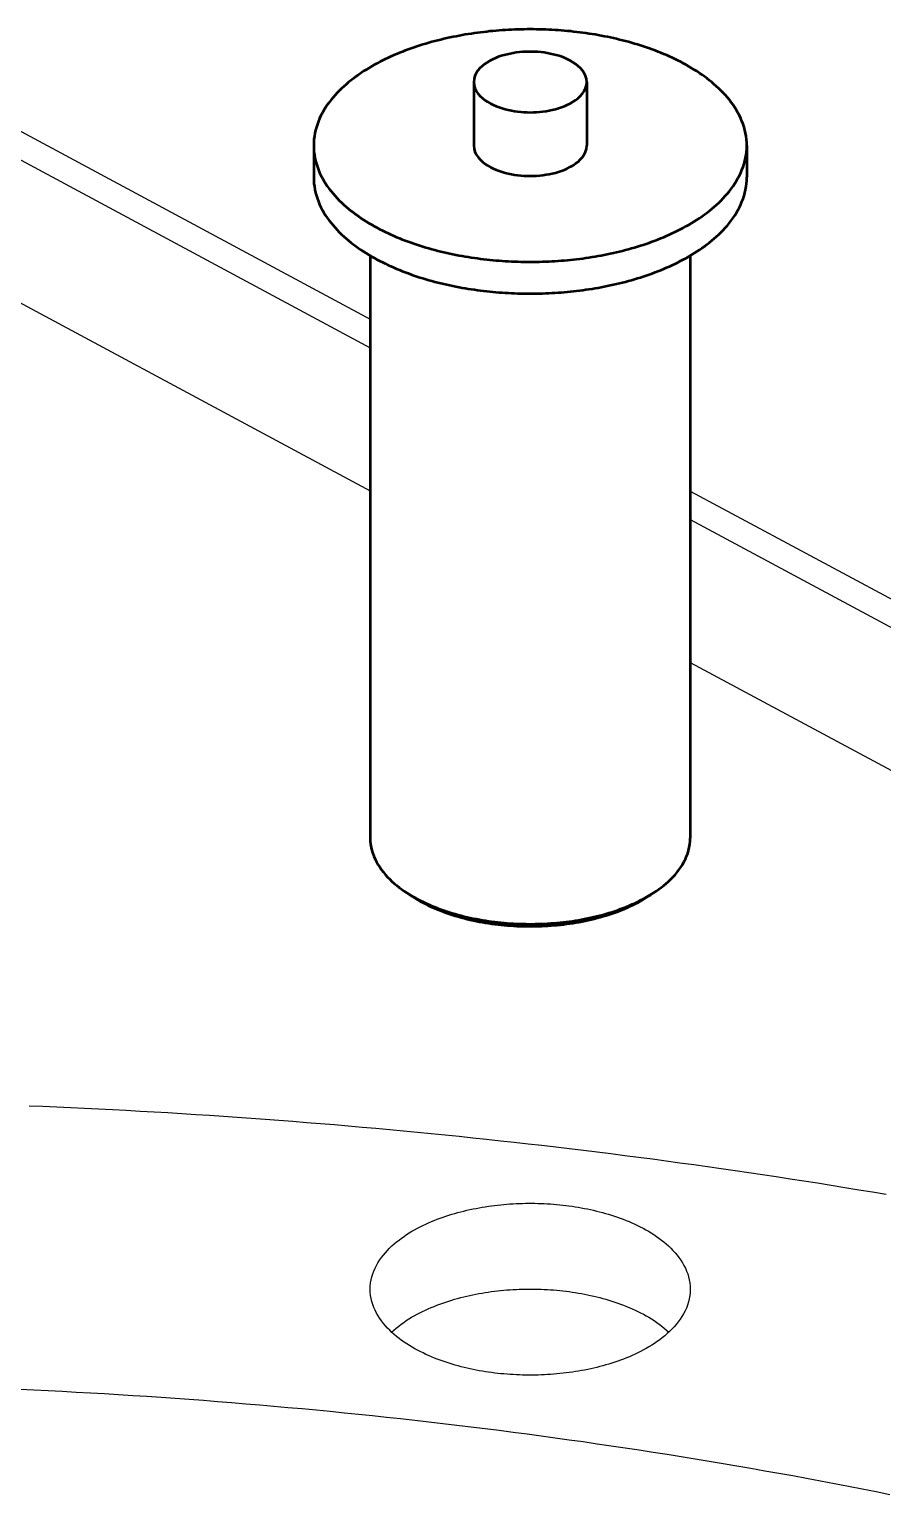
# Model space of a CAD drawing. Header units: millimetres. Extents: x 0 to 841, y 0 to 594.
# Drawn here: x 346.3 to 379.3, y 387.2 to 443.9 of the extents above; entities that cross this region are included whole.
import ezdxf

# ---------------------------------------------------------------- set-up
doc = ezdxf.new("R2010")
doc.units = ezdxf.units.MM
doc.layers.add('FINA', color=7, linetype='CONTINUOUS', lineweight=25)
doc.layers.add('VIS', color=7, linetype='CONTINUOUS', lineweight=50)

msp = doc.modelspace()

# ---------------------------------------------------------------- linework, layer by layer
at = {"layer": 'FINA'}
for points in [[(374.067, 439.407), (374.064, 439.527), (374.055, 439.647), (374.04, 439.767), (374.019, 439.886), (373.993, 440.003), (373.961, 440.119), (373.924, 440.234), (373.882, 440.346), (373.835, 440.457), (373.784, 440.566), (373.728, 440.673), (373.669, 440.778), (373.605, 440.88), (373.538, 440.98), (373.468, 441.078), (373.395, 441.173), (373.318, 441.266), (373.239, 441.357), (373.158, 441.446), (373.074, 441.532), (372.988, 441.616), (372.9, 441.698), (372.81, 441.778), (372.718, 441.856), (372.624, 441.932), (372.529, 442.005), (372.433, 442.077), (372.335, 442.147), (372.235, 442.215), (372.135, 442.282), (372.033, 442.346), (371.931, 442.409), (371.827, 442.47), (371.722, 442.53), (371.617, 442.587), (371.51, 442.644), (371.403, 442.698), (371.295, 442.752), (371.186, 442.803), (371.077, 442.854), (370.967, 442.902), (370.856, 442.95), (370.745, 442.996), (370.633, 443.041), (370.521, 443.084), (370.408, 443.126), (370.295, 443.167), (370.181, 443.206), (370.067, 443.245), (369.952, 443.282), (369.837, 443.317), (369.722, 443.352), (369.607, 443.386), (369.491, 443.418), (369.374, 443.449), (369.258, 443.479), (369.141, 443.508), (369.024, 443.536), (368.906, 443.563), (368.789, 443.589), (368.671, 443.614), (368.553, 443.637), (368.435, 443.66), (368.316, 443.681), (368.198, 443.702), (368.079, 443.721), (367.96, 443.74), (367.841, 443.758), (367.722, 443.774), (367.602, 443.79), (367.483, 443.804), (367.363, 443.818), (367.243, 443.831), (367.124, 443.842), (367.004, 443.853), (366.884, 443.863), (366.764, 443.872), (366.643, 443.88), (366.523, 443.887), (366.403, 443.893), (366.283, 443.898), (366.162, 443.902), (366.042, 443.905), (365.922, 443.908), (365.801, 443.909), (365.681, 443.909), (365.561, 443.909), (365.44, 443.908), (365.32, 443.905), (365.199, 443.902), (365.079, 443.898), (364.959, 443.893), (364.839, 443.887), (364.718, 443.88), (364.598, 443.872), (364.478, 443.863), (364.358, 443.853), (364.238, 443.842), (364.119, 443.831), (363.999, 443.818), (363.879, 443.804), (363.76, 443.79), (363.64, 443.774), (363.521, 443.758), (363.402, 443.74), (363.283, 443.721), (363.164, 443.702), (363.046, 443.681), (362.927, 443.66), (362.809, 443.637), (362.691, 443.614), (362.573, 443.589), (362.455, 443.563), (362.338, 443.536), (362.221, 443.508), (362.104, 443.479), (361.988, 443.449), (361.871, 443.418), (361.755, 443.386), (361.64, 443.352), (361.524, 443.317), (361.41, 443.282), (361.295, 443.245), (361.181, 443.206), (361.067, 443.167), (360.954, 443.126), (360.841, 443.084), (360.729, 443.041), (360.617, 442.996), (360.506, 442.95), (360.395, 442.902), (360.285, 442.854), (360.176, 442.803), (360.067, 442.752), (359.959, 442.698), (359.852, 442.644), (359.745, 442.587), (359.64, 442.53), (359.535, 442.47), (359.431, 442.409), (359.329, 442.346), (359.227, 442.282), (359.126, 442.215), (359.027, 442.147), (358.929, 442.077), (358.833, 442.005), (358.737, 441.932), (358.644, 441.856), (358.552, 441.778), (358.462, 441.698), (358.374, 441.616), (358.288, 441.532), (358.204, 441.446), (358.122, 441.357), (358.043, 441.266), (357.967, 441.173), (357.894, 441.078), (357.823, 440.98), (357.756, 440.88), (357.693, 440.778), (357.633, 440.673), (357.578, 440.566), (357.526, 440.457), (357.48, 440.346), (357.438, 440.234), (357.401, 440.119), (357.369, 440.003), (357.343, 439.886), (357.322, 439.767), (357.307, 439.647), (357.298, 439.527), (357.295, 439.407)], [(367.869, 441.868), (367.857, 441.987), (367.824, 442.103), (367.773, 442.211), (367.707, 442.311), (367.629, 442.402), (367.542, 442.485), (367.448, 442.56), (367.349, 442.628), (367.246, 442.689), (367.139, 442.743), (367.03, 442.793), (366.918, 442.837), (366.805, 442.876), (366.69, 442.91), (366.573, 442.94), (366.456, 442.966), (366.338, 442.988), (366.219, 443.006), (366.1, 443.021), (365.981, 443.031), (365.861, 443.038), (365.741, 443.042), (365.621, 443.042), (365.501, 443.038), (365.381, 443.031), (365.262, 443.021), (365.142, 443.006), (365.024, 442.988), (364.906, 442.966), (364.789, 442.94), (364.672, 442.91), (364.557, 442.876), (364.444, 442.837), (364.332, 442.793), (364.223, 442.743), (364.116, 442.689), (364.013, 442.628), (363.913, 442.56), (363.82, 442.485), (363.733, 442.402), (363.655, 442.311), (363.589, 442.211), (363.537, 442.103), (363.505, 441.987), (363.493, 441.868)], [(363.493, 441.868), (363.505, 441.746), (363.539, 441.628), (363.593, 441.517), (363.662, 441.416), (363.743, 441.323), (363.833, 441.24), (363.929, 441.164), (364.032, 441.096), (364.138, 441.035), (364.248, 440.98), (364.361, 440.931), (364.476, 440.888), (364.593, 440.849), (364.711, 440.815), (364.83, 440.786), (364.95, 440.761), (365.071, 440.74), (365.193, 440.723), (365.315, 440.71), (365.438, 440.701), (365.561, 440.695), (365.683, 440.693), (365.806, 440.695), (365.929, 440.701), (366.052, 440.71), (366.174, 440.724), (366.295, 440.741), (366.416, 440.762), (366.537, 440.787), (366.656, 440.816), (366.774, 440.85), (366.891, 440.889), (367.005, 440.933), (367.118, 440.982), (367.228, 441.037)], [(363.493, 441.868), (363.493, 439.407)], [(367.228, 441.037), (367.334, 441.098), (367.435, 441.166), (367.532, 441.242), (367.621, 441.325), (367.701, 441.418), (367.77, 441.519), (367.823, 441.629), (367.857, 441.746), (367.869, 441.868)], [(367.869, 441.868), (367.869, 439.407)], [(343.886, 441.056), (359.483, 432.682)], [(343.885, 439.949), (359.483, 431.574)], [(357.295, 439.407), (357.298, 439.287), (357.307, 439.167), (357.322, 439.047), (357.343, 438.929), (357.369, 438.811), (357.401, 438.695), (357.438, 438.581), (357.48, 438.468), (357.526, 438.357), (357.578, 438.248), (357.633, 438.142), (357.693, 438.037), (357.756, 437.935), (357.823, 437.835), (357.893, 437.737), (357.967, 437.642), (358.043, 437.549), (358.122, 437.458), (358.203, 437.369), (358.287, 437.283), (358.373, 437.199), (358.461, 437.117), (358.551, 437.037), (358.643, 436.959), (358.736, 436.883), (358.832, 436.81), (358.928, 436.738), (359.026, 436.668), (359.125, 436.6), (359.226, 436.533), (359.327, 436.469), (359.43, 436.406), (359.534, 436.345), (359.638, 436.285), (359.744, 436.228), (359.85, 436.171), (359.957, 436.117), (360.065, 436.063), (360.174, 436.012), (360.283, 435.961), (360.393, 435.913), (360.504, 435.865), (360.615, 435.819), (360.727, 435.775), (360.839, 435.731), (360.952, 435.689), (361.065, 435.648), (361.179, 435.609), (361.293, 435.57), (361.407, 435.533), (361.522, 435.498), (361.637, 435.463), (361.753, 435.429), (361.869, 435.397), (361.985, 435.366), (362.101, 435.336), (362.218, 435.307), (362.335, 435.279), (362.453, 435.252), (362.57, 435.226), (362.688, 435.201), (362.806, 435.178), (362.924, 435.155), (363.042, 435.133), (363.161, 435.113), (363.28, 435.093), (363.399, 435.075), (363.518, 435.057), (363.637, 435.041), (363.756, 435.025), (363.876, 435.01), (363.995, 434.997), (364.115, 434.984), (364.235, 434.972), (364.355, 434.961), (364.474, 434.952), (364.594, 434.943), (364.715, 434.935), (364.835, 434.928), (364.955, 434.922), (365.075, 434.917), (365.195, 434.912), (365.316, 434.909), (365.436, 434.907), (365.556, 434.905), (365.677, 434.905), (365.797, 434.905), (365.917, 434.907), (366.038, 434.909), (366.158, 434.912), (366.278, 434.916), (366.398, 434.921), (366.519, 434.927), (366.639, 434.934), (366.759, 434.942), (366.879, 434.951), (366.999, 434.961), (367.119, 434.971), (367.238, 434.983), (367.358, 434.996), (367.478, 435.009), (367.597, 435.024), (367.716, 435.039), (367.836, 435.056), (367.955, 435.073), (368.074, 435.092), (368.192, 435.111), (368.311, 435.132), (368.429, 435.153), (368.548, 435.176), (368.666, 435.2), (368.783, 435.224), (368.901, 435.25), (369.018, 435.277), (369.135, 435.305), (369.252, 435.333), (369.369, 435.363), (369.485, 435.395), (369.601, 435.427), (369.716, 435.46), (369.832, 435.495), (369.947, 435.531), (370.061, 435.568), (370.175, 435.606), (370.289, 435.645), (370.402, 435.686), (370.515, 435.728), (370.627, 435.771), (370.739, 435.816), (370.85, 435.862), (370.961, 435.909), (371.071, 435.958), (371.18, 436.008), (371.289, 436.06), (371.397, 436.113), (371.504, 436.167), (371.611, 436.223)], [(357.295, 439.407), (357.295, 438.177)], [(363.493, 439.407), (363.505, 439.285), (363.539, 439.167), (363.593, 439.057), (363.662, 438.955), (363.743, 438.863), (363.833, 438.779), (363.929, 438.703), (364.032, 438.635), (364.138, 438.574), (364.248, 438.519), (364.361, 438.47), (364.476, 438.427), (364.593, 438.388), (364.711, 438.354), (364.83, 438.325), (364.95, 438.3), (365.071, 438.279), (365.193, 438.262), (365.315, 438.249), (365.438, 438.24), (365.561, 438.234), (365.683, 438.233), (365.806, 438.235), (365.929, 438.24), (366.052, 438.25), (366.174, 438.263), (366.295, 438.28), (366.416, 438.301), (366.537, 438.326), (366.656, 438.356), (366.774, 438.39), (366.891, 438.428), (367.005, 438.472), (367.118, 438.522), (367.228, 438.577)], [(367.228, 438.577), (367.334, 438.638), (367.435, 438.706), (367.532, 438.781), (367.621, 438.865), (367.701, 438.957), (367.77, 439.058), (367.823, 439.168), (367.857, 439.286), (367.869, 439.407)], [(371.611, 436.223), (371.716, 436.281), (371.821, 436.341), (371.925, 436.402), (372.028, 436.465), (372.13, 436.529), (372.231, 436.596), (372.33, 436.664), (372.428, 436.734), (372.525, 436.806), (372.621, 436.879), (372.714, 436.955), (372.806, 437.033), (372.897, 437.113), (372.985, 437.195), (373.071, 437.279), (373.155, 437.366), (373.237, 437.455), (373.316, 437.545), (373.393, 437.639), (373.466, 437.734), (373.537, 437.832), (373.604, 437.932), (373.668, 438.035), (373.727, 438.139), (373.783, 438.246), (373.835, 438.355), (373.882, 438.466), (373.924, 438.579), (373.961, 438.694), (373.993, 438.81), (374.019, 438.928), (374.04, 439.047), (374.055, 439.166), (374.064, 439.287), (374.067, 439.407)], [(374.067, 439.407), (374.067, 438.177)], [(357.295, 438.177), (357.298, 438.056), (357.307, 437.936), (357.322, 437.817), (357.343, 437.698), (357.369, 437.581), (357.401, 437.465), (357.438, 437.35), (357.48, 437.238), (357.526, 437.127), (357.578, 437.018), (357.633, 436.911), (357.693, 436.807), (357.756, 436.704), (357.823, 436.604), (357.893, 436.507), (357.967, 436.411), (358.043, 436.318), (358.122, 436.227), (358.203, 436.139), (358.287, 436.053), (358.373, 435.968), (358.461, 435.886), (358.551, 435.807), (358.643, 435.729), (358.736, 435.653), (358.832, 435.579), (358.928, 435.507), (359.026, 435.437), (359.125, 435.369), (359.226, 435.303), (359.327, 435.238), (359.43, 435.176), (359.534, 435.114), (359.638, 435.055), (359.744, 434.997), (359.85, 434.941), (359.957, 434.886), (360.065, 434.833), (360.174, 434.781), (360.283, 434.731), (360.393, 434.682), (360.504, 434.635), (360.615, 434.589), (360.727, 434.544), (360.839, 434.501), (360.952, 434.459), (361.065, 434.418), (361.179, 434.378), (361.293, 434.34), (361.407, 434.303), (361.522, 434.267), (361.637, 434.232), (361.753, 434.199), (361.869, 434.167), (361.985, 434.135), (362.101, 434.105), (362.218, 434.076), (362.335, 434.048), (362.453, 434.021), (362.57, 433.996), (362.688, 433.971), (362.806, 433.947), (362.924, 433.925), (363.042, 433.903), (363.161, 433.882), (363.28, 433.863), (363.399, 433.844), (363.518, 433.827), (363.637, 433.81), (363.756, 433.795), (363.876, 433.78), (363.995, 433.766), (364.115, 433.754), (364.235, 433.742), (364.355, 433.731), (364.474, 433.721), (364.594, 433.712), (364.715, 433.704), (364.835, 433.697), (364.955, 433.691), (365.075, 433.686), (365.195, 433.682), (365.316, 433.679), (365.436, 433.676), (365.556, 433.675), (365.677, 433.674), (365.797, 433.675), (365.917, 433.676), (366.038, 433.678), (366.158, 433.682), (366.278, 433.686), (366.398, 433.691), (366.519, 433.697), (366.639, 433.704), (366.759, 433.712), (366.879, 433.721), (366.999, 433.73), (367.119, 433.741), (367.238, 433.753), (367.358, 433.765), (367.478, 433.779), (367.597, 433.794), (367.716, 433.809), (367.836, 433.826), (367.955, 433.843), (368.074, 433.862), (368.192, 433.881), (368.311, 433.902), (368.429, 433.923), (368.548, 433.946), (368.666, 433.969), (368.783, 433.994), (368.901, 434.02), (369.018, 434.046), (369.135, 434.074), (369.252, 434.103), (369.369, 434.133), (369.485, 434.164), (369.601, 434.197), (369.716, 434.23), (369.832, 434.265), (369.947, 434.3), (370.061, 434.337), (370.175, 434.376), (370.289, 434.415), (370.402, 434.456), (370.515, 434.498), (370.627, 434.541), (370.739, 434.586), (370.85, 434.632), (370.961, 434.679), (371.071, 434.728), (371.18, 434.778), (371.289, 434.829), (371.397, 434.882), (371.504, 434.937), (371.611, 434.993)], [(371.611, 434.993), (371.716, 435.051), (371.821, 435.11), (371.925, 435.172), (372.028, 435.234), (372.13, 435.299), (372.231, 435.365), (372.33, 435.433), (372.428, 435.503), (372.525, 435.575), (372.621, 435.649), (372.714, 435.725), (372.806, 435.803), (372.897, 435.883), (372.985, 435.965), (373.071, 436.049), (373.155, 436.135), (373.237, 436.224), (373.316, 436.315), (373.393, 436.408), (373.466, 436.504), (373.537, 436.602), (373.604, 436.702), (373.668, 436.804), (373.727, 436.909), (373.783, 437.016), (373.835, 437.125), (373.882, 437.236), (373.924, 437.349), (373.961, 437.464), (373.993, 437.58), (374.019, 437.698), (374.04, 437.816), (374.055, 437.936), (374.064, 438.056), (374.067, 438.177)], [(341.698, 435.586), (359.483, 426.038)], [(359.483, 435.144), (359.483, 412.585)], [(371.879, 435.144), (371.879, 412.585)], [(371.879, 426.026), (388.15, 417.29)], [(371.879, 424.919), (388.15, 416.183)], [(371.879, 419.382), (383.398, 413.198)], [(359.483, 412.585), (359.487, 412.464), (359.499, 412.344), (359.519, 412.225), (359.547, 412.107), (359.582, 411.992), (359.624, 411.879), (359.672, 411.768), (359.727, 411.66), (359.787, 411.555), (359.852, 411.454), (359.921, 411.355), (359.995, 411.26), (360.073, 411.167), (360.154, 411.078), (360.239, 410.992), (360.326, 410.908), (360.417, 410.828), (360.509, 410.751), (360.604, 410.676), (360.701, 410.604), (360.799, 410.534), (360.9, 410.467)], [(370.462, 410.467), (370.562, 410.534), (370.661, 410.604), (370.758, 410.676), (370.853, 410.751), (370.945, 410.828), (371.035, 410.908), (371.123, 410.992), (371.207, 411.078), (371.289, 411.167), (371.367, 411.26), (371.44, 411.355), (371.51, 411.454), (371.575, 411.555), (371.635, 411.66), (371.69, 411.768), (371.738, 411.879), (371.78, 411.992), (371.815, 412.107), (371.843, 412.225), (371.863, 412.344), (371.875, 412.464), (371.879, 412.585)], [(360.9, 410.467), (361.002, 410.402), (361.105, 410.34), (361.21, 410.28), (361.316, 410.222), (361.423, 410.167), (361.531, 410.113), (361.64, 410.062), (361.75, 410.012), (361.86, 409.964), (361.972, 409.918), (362.084, 409.874), (362.197, 409.832), (362.311, 409.792), (362.425, 409.753), (362.54, 409.716), (362.655, 409.68), (362.771, 409.646), (362.887, 409.614), (363.004, 409.583), (363.121, 409.554), (363.238, 409.526), (363.356, 409.5), (363.474, 409.475), (363.592, 409.452), (363.711, 409.43), (363.83, 409.409), (363.949, 409.39), (364.068, 409.372), (364.187, 409.355), (364.307, 409.34), (364.427, 409.326), (364.547, 409.313), (364.667, 409.302), (364.787, 409.292), (364.907, 409.283), (365.028, 409.275), (365.148, 409.269), (365.269, 409.264), (365.389, 409.261), (365.51, 409.258), (365.631, 409.257), (365.751, 409.257), (365.872, 409.259), (365.992, 409.261), (366.113, 409.265), (366.233, 409.27), (366.354, 409.277), (366.474, 409.284), (366.594, 409.293), (366.715, 409.304), (366.835, 409.315), (366.955, 409.328), (367.074, 409.342), (367.194, 409.358), (367.314, 409.374), (367.433, 409.393), (367.552, 409.412), (367.671, 409.433), (367.789, 409.455), (367.907, 409.479), (368.025, 409.504), (368.143, 409.531), (368.26, 409.559), (368.377, 409.588), (368.494, 409.619), (368.61, 409.652), (368.726, 409.686), (368.841, 409.722), (368.955, 409.759), (369.07, 409.798), (369.183, 409.839), (369.296, 409.882), (369.408, 409.926), (369.52, 409.972), (369.63, 410.02), (369.74, 410.07), (369.849, 410.122), (369.957, 410.176), (370.064, 410.232)], [(361.125, 410.321), (360.9, 410.467)], [(361.016, 410.394), (361.034, 410.381), (361.052, 410.369), (361.07, 410.357), (361.088, 410.345), (361.107, 410.333), (361.125, 410.321)], [(370.064, 410.232), (370.131, 410.269), (370.199, 410.306), (370.265, 410.345), (370.332, 410.385), (370.397, 410.425), (370.462, 410.467)], [(370.237, 410.321), (370.462, 410.467)], [(370.237, 410.321), (370.255, 410.333), (370.274, 410.345), (370.292, 410.357), (370.31, 410.369), (370.328, 410.381), (370.346, 410.394)], [(361.125, 410.321), (361.227, 410.256), (361.331, 410.193), (361.436, 410.134), (361.543, 410.076), (361.65, 410.021), (361.759, 409.967), (361.869, 409.916), (361.98, 409.867), (362.091, 409.82), (362.204, 409.775), (362.317, 409.732), (362.43, 409.691), (362.545, 409.651), (362.66, 409.614), (362.776, 409.578), (362.892, 409.543), (363.008, 409.511), (363.125, 409.48), (363.243, 409.45), (363.361, 409.422), (363.479, 409.396), (363.597, 409.371), (363.716, 409.348), (363.835, 409.326), (363.955, 409.306), (364.074, 409.287), (364.194, 409.27), (364.314, 409.254), (364.434, 409.239), (364.554, 409.226), (364.675, 409.214), (364.796, 409.203), (364.916, 409.194), (365.037, 409.186), (365.158, 409.18), (365.279, 409.175), (365.4, 409.171), (365.521, 409.169), (365.642, 409.168), (365.763, 409.168), (365.884, 409.169), (366.005, 409.172), (366.126, 409.176), (366.247, 409.182), (366.368, 409.189), (366.489, 409.197), (366.61, 409.207), (366.73, 409.218), (366.851, 409.23), (366.971, 409.244), (367.091, 409.259), (367.211, 409.276), (367.331, 409.294), (367.45, 409.313), (367.569, 409.334), (367.688, 409.356), (367.807, 409.38), (367.925, 409.405), (368.044, 409.432), (368.161, 409.461), (368.279, 409.491), (368.395, 409.522), (368.512, 409.555), (368.628, 409.59), (368.743, 409.627), (368.858, 409.665), (368.972, 409.705), (369.086, 409.747), (369.199, 409.791), (369.311, 409.837), (369.422, 409.885), (369.532, 409.934), (369.642, 409.986), (369.75, 410.04), (369.858, 410.096)], [(369.858, 410.096), (369.922, 410.131), (369.986, 410.168), (370.05, 410.204), (370.113, 410.242), (370.175, 410.281), (370.237, 410.321)], [(379.465, 398.777), (378.934, 398.867), (378.403, 398.955), (377.871, 399.043), (377.34, 399.129), (376.808, 399.214), (376.276, 399.297), (375.744, 399.38), (375.211, 399.461), (374.679, 399.542), (374.146, 399.621), (373.613, 399.699), (373.08, 399.776), (372.546, 399.852), (372.013, 399.926), (371.479, 400), (370.946, 400.072), (370.412, 400.144), (369.878, 400.214), (369.344, 400.283), (368.809, 400.351), (368.275, 400.417), (367.74, 400.483), (367.205, 400.547), (366.67, 400.611), (366.135, 400.673), (365.6, 400.734), (365.065, 400.794), (364.53, 400.853), (363.994, 400.911), (363.458, 400.968), (362.923, 401.023), (362.387, 401.078), (361.851, 401.131), (361.315, 401.184), (360.779, 401.235), (360.242, 401.285), (359.706, 401.334), (359.169, 401.382), (358.633, 401.429), (358.096, 401.475), (357.559, 401.519), (357.022, 401.563), (356.486, 401.605), (355.948, 401.647), (355.411, 401.687), (354.874, 401.726), (354.337, 401.764), (353.8, 401.801), (353.262, 401.837), (352.725, 401.872), (352.187, 401.906), (351.649, 401.939), (351.112, 401.97), (350.574, 402.001), (350.036, 402.03), (349.498, 402.059), (348.96, 402.086), (348.422, 402.112), (347.884, 402.137), (347.346, 402.161), (346.808, 402.184), (346.27, 402.206)], [(359.483, 395.113), (359.487, 395.234), (359.499, 395.354), (359.519, 395.472), (359.547, 395.59), (359.581, 395.705), (359.623, 395.818), (359.672, 395.928), (359.726, 396.036), (359.785, 396.141), (359.85, 396.242), (359.92, 396.341), (359.993, 396.436), (360.071, 396.528), (360.152, 396.617), (360.236, 396.704), (360.324, 396.787), (360.413, 396.867), (360.506, 396.945), (360.6, 397.019), (360.697, 397.091), (360.795, 397.161), (360.895, 397.228), (360.997, 397.293), (361.1, 397.355), (361.205, 397.415), (361.31, 397.473), (361.417, 397.529), (361.525, 397.582), (361.634, 397.634), (361.744, 397.683), (361.854, 397.731), (361.966, 397.777), (362.078, 397.821), (362.191, 397.863), (362.304, 397.904), (362.419, 397.943), (362.533, 397.98), (362.648, 398.016), (362.764, 398.05), (362.88, 398.082), (362.996, 398.113), (363.113, 398.142), (363.231, 398.17), (363.348, 398.196), (363.466, 398.221), (363.584, 398.245), (363.703, 398.267), (363.821, 398.288), (363.94, 398.307), (364.06, 398.325), (364.179, 398.342), (364.298, 398.357), (364.418, 398.371), (364.538, 398.384), (364.658, 398.395), (364.778, 398.406), (364.898, 398.414), (365.018, 398.422), (365.139, 398.428), (365.259, 398.433), (365.38, 398.437), (365.5, 398.44), (365.621, 398.441), (365.741, 398.441), (365.862, 398.44), (365.982, 398.437), (366.103, 398.433), (366.223, 398.428), (366.343, 398.422), (366.464, 398.414), (366.584, 398.406), (366.704, 398.395), (366.824, 398.384), (366.944, 398.371), (367.063, 398.357), (367.183, 398.342), (367.302, 398.325), (367.421, 398.307), (367.54, 398.288), (367.659, 398.267), (367.778, 398.245), (367.896, 398.221), (368.014, 398.196), (368.131, 398.17), (368.249, 398.142), (368.365, 398.113), (368.482, 398.082), (368.598, 398.05), (368.714, 398.016), (368.829, 397.98), (368.943, 397.943), (369.057, 397.904), (369.171, 397.863), (369.284, 397.821), (369.396, 397.777), (369.507, 397.731), (369.618, 397.683), (369.728, 397.634), (369.837, 397.582), (369.945, 397.529), (370.052, 397.473), (370.157, 397.415), (370.262, 397.355), (370.365, 397.293), (370.467, 397.228), (370.567, 397.161), (370.665, 397.091), (370.762, 397.019), (370.856, 396.945), (370.949, 396.867), (371.038, 396.787), (371.126, 396.704), (371.21, 396.617), (371.291, 396.528), (371.368, 396.436), (371.442, 396.341), (371.512, 396.242), (371.576, 396.141), (371.636, 396.036), (371.69, 395.928), (371.739, 395.818), (371.78, 395.705), (371.815, 395.59), (371.843, 395.472), (371.863, 395.354), (371.875, 395.234), (371.879, 395.113)], [(370.064, 392.76), (369.957, 392.704), (369.849, 392.65), (369.74, 392.598), (369.63, 392.548), (369.52, 392.5), (369.408, 392.454), (369.296, 392.41), (369.183, 392.368), (369.069, 392.327), (368.955, 392.288), (368.84, 392.25), (368.725, 392.215), (368.61, 392.18), (368.493, 392.148), (368.377, 392.117), (368.26, 392.087), (368.142, 392.059), (368.025, 392.033), (367.907, 392.007), (367.788, 391.984), (367.67, 391.961), (367.551, 391.941), (367.432, 391.921), (367.313, 391.903), (367.193, 391.886), (367.074, 391.871), (366.954, 391.856), (366.834, 391.844), (366.714, 391.832), (366.594, 391.822), (366.473, 391.813), (366.353, 391.805), (366.232, 391.799), (366.112, 391.794), (365.991, 391.79), (365.871, 391.787), (365.75, 391.786), (365.629, 391.786), (365.509, 391.787), (365.388, 391.789), (365.267, 391.793), (365.147, 391.798), (365.026, 391.804), (364.906, 391.812), (364.786, 391.82), (364.665, 391.83), (364.545, 391.842), (364.425, 391.854), (364.306, 391.868), (364.186, 391.884), (364.066, 391.9), (363.947, 391.918), (363.828, 391.938), (363.709, 391.958), (363.59, 391.98), (363.472, 392.004), (363.354, 392.029), (363.236, 392.055), (363.119, 392.083), (363.002, 392.112), (362.885, 392.143), (362.769, 392.176), (362.653, 392.21), (362.538, 392.245), (362.423, 392.282), (362.309, 392.321), (362.195, 392.362), (362.082, 392.404), (361.97, 392.448), (361.858, 392.494), (361.748, 392.541), (361.638, 392.591), (361.529, 392.643), (361.42, 392.696), (361.313, 392.752), (361.208, 392.81), (361.103, 392.87), (361, 392.932), (360.898, 392.997), (360.798, 393.064), (360.699, 393.133), (360.602, 393.206), (360.508, 393.28), (360.415, 393.358), (360.325, 393.438), (360.238, 393.521), (360.153, 393.608), (360.072, 393.697), (359.994, 393.789), (359.921, 393.885), (359.851, 393.983), (359.786, 394.085), (359.726, 394.19), (359.672, 394.297), (359.624, 394.408), (359.582, 394.521), (359.547, 394.636), (359.519, 394.754), (359.499, 394.873), (359.487, 394.993), (359.483, 395.113)], [(360.31, 393.452), (360.4, 393.533), (360.492, 393.611), (360.587, 393.687), (360.683, 393.76), (360.782, 393.83), (360.882, 393.897), (360.984, 393.962), (361.087, 394.025), (361.192, 394.086), (361.298, 394.144), (361.405, 394.2), (361.513, 394.254), (361.622, 394.306), (361.732, 394.356), (361.843, 394.404), (361.955, 394.45), (362.067, 394.495), (362.18, 394.537), (362.294, 394.578), (362.408, 394.617), (362.523, 394.655), (362.639, 394.691), (362.755, 394.725), (362.871, 394.757), (362.988, 394.789), (363.105, 394.818), (363.223, 394.846), (363.341, 394.873), (363.459, 394.898), (363.578, 394.922), (363.696, 394.944), (363.816, 394.965), (363.935, 394.984), (364.054, 395.002), (364.174, 395.019), (364.294, 395.035), (364.414, 395.049), (364.534, 395.062), (364.655, 395.073), (364.775, 395.083), (364.896, 395.092), (365.016, 395.1), (365.137, 395.106), (365.258, 395.111), (365.379, 395.115), (365.5, 395.118), (365.62, 395.119), (365.741, 395.119), (365.862, 395.118), (365.983, 395.115), (366.104, 395.111), (366.225, 395.106), (366.346, 395.1), (366.466, 395.092), (366.587, 395.083), (366.707, 395.073), (366.828, 395.062), (366.948, 395.049), (367.068, 395.035), (367.188, 395.019), (367.307, 395.002), (367.427, 394.984), (367.546, 394.965), (367.665, 394.944), (367.784, 394.922), (367.903, 394.898), (368.021, 394.873), (368.139, 394.846), (368.257, 394.818), (368.374, 394.789), (368.491, 394.757), (368.607, 394.725), (368.723, 394.691), (368.839, 394.655), (368.953, 394.617), (369.068, 394.578), (369.182, 394.537), (369.295, 394.495), (369.407, 394.45), (369.519, 394.404), (369.63, 394.356), (369.74, 394.306), (369.849, 394.254), (369.957, 394.2), (370.064, 394.144), (370.17, 394.086), (370.275, 394.025), (370.378, 393.962), (370.48, 393.897), (370.58, 393.83), (370.679, 393.76), (370.775, 393.687), (370.87, 393.611), (370.962, 393.533), (371.052, 393.452)], [(371.879, 395.113), (371.875, 394.989), (371.862, 394.865), (371.84, 394.742), (371.811, 394.62), (371.773, 394.501), (371.729, 394.385), (371.677, 394.271), (371.62, 394.161), (371.556, 394.053), (371.487, 393.949), (371.414, 393.848), (371.336, 393.751), (371.254, 393.657), (371.168, 393.566), (371.08, 393.478), (370.988, 393.394), (370.893, 393.312), (370.796, 393.234), (370.697, 393.158), (370.596, 393.086), (370.492, 393.015), (370.388, 392.948), (370.281, 392.883), (370.173, 392.82), (370.064, 392.76)], [(379.615, 387.155), (379.078, 387.263), (378.54, 387.369), (378.002, 387.474), (377.464, 387.577), (376.925, 387.679), (376.386, 387.779), (375.847, 387.879), (375.308, 387.976), (374.768, 388.072), (374.229, 388.167), (373.688, 388.261), (373.148, 388.353), (372.608, 388.443), (372.067, 388.532), (371.526, 388.62), (370.984, 388.707), (370.443, 388.792), (369.901, 388.875), (369.359, 388.958), (368.817, 389.039), (368.275, 389.118), (367.732, 389.196), (367.19, 389.273), (366.647, 389.349), (366.104, 389.423), (365.56, 389.495), (365.017, 389.567), (364.473, 389.637), (363.93, 389.705), (363.386, 389.773), (362.842, 389.838), (362.297, 389.903), (361.753, 389.966), (361.208, 390.028), (360.663, 390.089), (360.119, 390.148), (359.573, 390.206), (359.028, 390.262), (358.483, 390.318), (357.937, 390.372), (357.392, 390.424), (356.846, 390.476), (356.3, 390.525), (355.754, 390.574), (355.208, 390.621), (354.662, 390.667), (354.116, 390.712), (353.569, 390.755), (353.023, 390.798), (352.476, 390.838), (351.93, 390.878), (351.383, 390.916), (350.836, 390.953), (350.289, 390.988), (349.742, 391.022), (349.195, 391.055), (348.648, 391.087), (348.1, 391.117), (347.553, 391.146), (347.006, 391.174), (346.458, 391.2), (345.911, 391.226)], [(379.615, 387.155), (379.078, 387.263), (378.54, 387.369), (378.002, 387.474), (377.464, 387.577), (376.925, 387.679), (376.386, 387.779), (375.847, 387.879), (375.308, 387.976), (374.768, 388.072), (374.229, 388.167), (373.688, 388.261), (373.148, 388.353), (372.608, 388.443), (372.067, 388.532), (371.526, 388.62), (370.984, 388.707), (370.443, 388.792), (369.901, 388.875), (369.359, 388.958), (368.817, 389.039), (368.275, 389.118), (367.732, 389.196), (367.19, 389.273), (366.647, 389.349), (366.104, 389.423), (365.56, 389.495), (365.017, 389.567), (364.473, 389.637), (363.93, 389.705), (363.386, 389.773), (362.842, 389.838), (362.297, 389.903), (361.753, 389.966), (361.208, 390.028), (360.663, 390.089), (360.119, 390.148), (359.573, 390.206), (359.028, 390.262), (358.483, 390.318), (357.937, 390.372), (357.392, 390.424), (356.846, 390.476), (356.3, 390.525), (355.754, 390.574), (355.208, 390.621), (354.662, 390.667), (354.116, 390.712), (353.569, 390.755), (353.023, 390.798), (352.476, 390.838), (351.93, 390.878), (351.383, 390.916), (350.836, 390.953), (350.289, 390.988), (349.742, 391.022), (349.195, 391.055), (348.648, 391.087), (348.1, 391.117), (347.553, 391.146), (347.006, 391.174), (346.458, 391.2), (345.911, 391.226)]]:
    msp.add_lwpolyline(points, dxfattribs=at)
at = {"layer": 'VIS'}
for points in [[(374.067, 439.407), (374.064, 439.527), (374.055, 439.647), (374.04, 439.767), (374.019, 439.886), (373.993, 440.003), (373.961, 440.119), (373.924, 440.234), (373.882, 440.346), (373.835, 440.457), (373.784, 440.566), (373.728, 440.673), (373.669, 440.778), (373.605, 440.88), (373.538, 440.98), (373.468, 441.078), (373.395, 441.173), (373.318, 441.266), (373.239, 441.357), (373.158, 441.446), (373.074, 441.532), (372.988, 441.616), (372.9, 441.698), (372.81, 441.778), (372.718, 441.856), (372.624, 441.932), (372.529, 442.005), (372.433, 442.077), (372.335, 442.147), (372.235, 442.215), (372.135, 442.282), (372.033, 442.346), (371.931, 442.409), (371.827, 442.47), (371.722, 442.53), (371.617, 442.587), (371.51, 442.644), (371.403, 442.698), (371.295, 442.752), (371.186, 442.803), (371.077, 442.854), (370.967, 442.902), (370.856, 442.95), (370.745, 442.996), (370.633, 443.041), (370.521, 443.084), (370.408, 443.126), (370.295, 443.167), (370.181, 443.206), (370.067, 443.245), (369.952, 443.282), (369.837, 443.317), (369.722, 443.352), (369.607, 443.386), (369.491, 443.418), (369.374, 443.449), (369.258, 443.479), (369.141, 443.508), (369.024, 443.536), (368.906, 443.563), (368.789, 443.589), (368.671, 443.614), (368.553, 443.637), (368.435, 443.66), (368.316, 443.681), (368.198, 443.702), (368.079, 443.721), (367.96, 443.74), (367.841, 443.758), (367.722, 443.774), (367.602, 443.79), (367.483, 443.804), (367.363, 443.818), (367.243, 443.831), (367.124, 443.842), (367.004, 443.853), (366.884, 443.863), (366.764, 443.872), (366.643, 443.88), (366.523, 443.887), (366.403, 443.893), (366.283, 443.898), (366.162, 443.902), (366.042, 443.905), (365.922, 443.908), (365.801, 443.909), (365.681, 443.909), (365.561, 443.909), (365.44, 443.908), (365.32, 443.905), (365.199, 443.902), (365.079, 443.898), (364.959, 443.893), (364.839, 443.887), (364.718, 443.88), (364.598, 443.872), (364.478, 443.863), (364.358, 443.853), (364.238, 443.842), (364.119, 443.831), (363.999, 443.818), (363.879, 443.804), (363.76, 443.79), (363.64, 443.774), (363.521, 443.758), (363.402, 443.74), (363.283, 443.721), (363.164, 443.702), (363.046, 443.681), (362.927, 443.66), (362.809, 443.637), (362.691, 443.614), (362.573, 443.589), (362.455, 443.563), (362.338, 443.536), (362.221, 443.508), (362.104, 443.479), (361.988, 443.449), (361.871, 443.418), (361.755, 443.386), (361.64, 443.352), (361.524, 443.317), (361.41, 443.282), (361.295, 443.245), (361.181, 443.206), (361.067, 443.167), (360.954, 443.126), (360.841, 443.084), (360.729, 443.041), (360.617, 442.996), (360.506, 442.95), (360.395, 442.902), (360.285, 442.854), (360.176, 442.803), (360.067, 442.752), (359.959, 442.698), (359.852, 442.644), (359.745, 442.587), (359.64, 442.53), (359.535, 442.47), (359.431, 442.409), (359.329, 442.346), (359.227, 442.282), (359.126, 442.215), (359.027, 442.147), (358.929, 442.077), (358.833, 442.005), (358.737, 441.932), (358.644, 441.856), (358.552, 441.778), (358.462, 441.698), (358.374, 441.616), (358.288, 441.532), (358.204, 441.446), (358.122, 441.357), (358.043, 441.266), (357.967, 441.173), (357.894, 441.078), (357.823, 440.98), (357.756, 440.88), (357.693, 440.778), (357.633, 440.673), (357.578, 440.566), (357.526, 440.457), (357.48, 440.346), (357.438, 440.234), (357.401, 440.119), (357.369, 440.003), (357.343, 439.886), (357.322, 439.767), (357.307, 439.647), (357.298, 439.527), (357.295, 439.407)], [(367.869, 441.868), (367.857, 441.987), (367.824, 442.103), (367.773, 442.211), (367.707, 442.311), (367.629, 442.402), (367.542, 442.485), (367.448, 442.56), (367.349, 442.628), (367.246, 442.689), (367.139, 442.743), (367.03, 442.793), (366.918, 442.837), (366.805, 442.876), (366.69, 442.91), (366.573, 442.94), (366.456, 442.966), (366.338, 442.988), (366.219, 443.006), (366.1, 443.021), (365.981, 443.031), (365.861, 443.038), (365.741, 443.042), (365.621, 443.042), (365.501, 443.038), (365.381, 443.031), (365.262, 443.021), (365.142, 443.006), (365.024, 442.988), (364.906, 442.966), (364.789, 442.94), (364.672, 442.91), (364.557, 442.876), (364.444, 442.837), (364.332, 442.793), (364.223, 442.743), (364.116, 442.689), (364.013, 442.628), (363.913, 442.56), (363.82, 442.485), (363.733, 442.402), (363.655, 442.311), (363.589, 442.211), (363.537, 442.103), (363.505, 441.987), (363.493, 441.868)], [(363.493, 441.868), (363.505, 441.746), (363.539, 441.628), (363.593, 441.517), (363.662, 441.416), (363.743, 441.323), (363.833, 441.24), (363.929, 441.164), (364.032, 441.096), (364.138, 441.035), (364.248, 440.98), (364.361, 440.931), (364.476, 440.888), (364.593, 440.849), (364.711, 440.815), (364.83, 440.786), (364.95, 440.761), (365.071, 440.74), (365.193, 440.723), (365.315, 440.71), (365.438, 440.701), (365.561, 440.695), (365.683, 440.693), (365.806, 440.695), (365.929, 440.701), (366.052, 440.71), (366.174, 440.724), (366.295, 440.741), (366.416, 440.762), (366.537, 440.787), (366.656, 440.816), (366.774, 440.85), (366.891, 440.889), (367.005, 440.933), (367.118, 440.982), (367.228, 441.037)], [(363.493, 441.868), (363.493, 439.407)], [(367.228, 441.037), (367.334, 441.098), (367.435, 441.166), (367.532, 441.242), (367.621, 441.325), (367.701, 441.418), (367.77, 441.519), (367.823, 441.629), (367.857, 441.746), (367.869, 441.868)], [(367.869, 441.868), (367.869, 439.407)], [(357.295, 439.407), (357.298, 439.287), (357.307, 439.167), (357.322, 439.047), (357.343, 438.929), (357.369, 438.811), (357.401, 438.695), (357.438, 438.581), (357.48, 438.468), (357.526, 438.357), (357.578, 438.248), (357.633, 438.142), (357.693, 438.037), (357.756, 437.935), (357.823, 437.835), (357.893, 437.737), (357.967, 437.642), (358.043, 437.549), (358.122, 437.458), (358.203, 437.369), (358.287, 437.283), (358.373, 437.199), (358.461, 437.117), (358.551, 437.037), (358.643, 436.959), (358.736, 436.883), (358.832, 436.81), (358.928, 436.738), (359.026, 436.668), (359.125, 436.6), (359.226, 436.533), (359.327, 436.469), (359.43, 436.406), (359.534, 436.345), (359.638, 436.285), (359.744, 436.228), (359.85, 436.171), (359.957, 436.117), (360.065, 436.063), (360.174, 436.012), (360.283, 435.961), (360.393, 435.913), (360.504, 435.865), (360.615, 435.819), (360.727, 435.775), (360.839, 435.731), (360.952, 435.689), (361.065, 435.648), (361.179, 435.609), (361.293, 435.57), (361.407, 435.533), (361.522, 435.498), (361.637, 435.463), (361.753, 435.429), (361.869, 435.397), (361.985, 435.366), (362.101, 435.336), (362.218, 435.307), (362.335, 435.279), (362.453, 435.252), (362.57, 435.226), (362.688, 435.201), (362.806, 435.178), (362.924, 435.155), (363.042, 435.133), (363.161, 435.113), (363.28, 435.093), (363.399, 435.075), (363.518, 435.057), (363.637, 435.041), (363.756, 435.025), (363.876, 435.01), (363.995, 434.997), (364.115, 434.984), (364.235, 434.972), (364.355, 434.961), (364.474, 434.952), (364.594, 434.943), (364.715, 434.935), (364.835, 434.928), (364.955, 434.922), (365.075, 434.917), (365.195, 434.912), (365.316, 434.909), (365.436, 434.907), (365.556, 434.905), (365.677, 434.905), (365.797, 434.905), (365.917, 434.907), (366.038, 434.909), (366.158, 434.912), (366.278, 434.916), (366.398, 434.921), (366.519, 434.927), (366.639, 434.934), (366.759, 434.942), (366.879, 434.951), (366.999, 434.961), (367.119, 434.971), (367.238, 434.983), (367.358, 434.996), (367.478, 435.009), (367.597, 435.024), (367.716, 435.039), (367.836, 435.056), (367.955, 435.073), (368.074, 435.092), (368.192, 435.111), (368.311, 435.132), (368.429, 435.153), (368.548, 435.176), (368.666, 435.2), (368.783, 435.224), (368.901, 435.25), (369.018, 435.277), (369.135, 435.305), (369.252, 435.333), (369.369, 435.363), (369.485, 435.395), (369.601, 435.427), (369.716, 435.46), (369.832, 435.495), (369.947, 435.531), (370.061, 435.568), (370.175, 435.606), (370.289, 435.645), (370.402, 435.686), (370.515, 435.728), (370.627, 435.771), (370.739, 435.816), (370.85, 435.862), (370.961, 435.909), (371.071, 435.958), (371.18, 436.008), (371.289, 436.06), (371.397, 436.113), (371.504, 436.167), (371.611, 436.223)], [(357.295, 439.407), (357.295, 438.177)], [(363.493, 439.407), (363.505, 439.285), (363.539, 439.167), (363.593, 439.057), (363.662, 438.955), (363.743, 438.863), (363.833, 438.779), (363.929, 438.703), (364.032, 438.635), (364.138, 438.574), (364.248, 438.519), (364.361, 438.47), (364.476, 438.427), (364.593, 438.388), (364.711, 438.354), (364.83, 438.325), (364.95, 438.3), (365.071, 438.279), (365.193, 438.262), (365.315, 438.249), (365.438, 438.24), (365.561, 438.234), (365.683, 438.233), (365.806, 438.235), (365.929, 438.24), (366.052, 438.25), (366.174, 438.263), (366.295, 438.28), (366.416, 438.301), (366.537, 438.326), (366.656, 438.356), (366.774, 438.39), (366.891, 438.428), (367.005, 438.472), (367.118, 438.522), (367.228, 438.577)], [(367.228, 438.577), (367.334, 438.638), (367.435, 438.706), (367.532, 438.781), (367.621, 438.865), (367.701, 438.957), (367.77, 439.058), (367.823, 439.168), (367.857, 439.286), (367.869, 439.407)], [(371.611, 436.223), (371.716, 436.281), (371.821, 436.341), (371.925, 436.402), (372.028, 436.465), (372.13, 436.529), (372.231, 436.596), (372.33, 436.664), (372.428, 436.734), (372.525, 436.806), (372.621, 436.879), (372.714, 436.955), (372.806, 437.033), (372.897, 437.113), (372.985, 437.195), (373.071, 437.279), (373.155, 437.366), (373.237, 437.455), (373.316, 437.545), (373.393, 437.639), (373.466, 437.734), (373.537, 437.832), (373.604, 437.932), (373.668, 438.035), (373.727, 438.139), (373.783, 438.246), (373.835, 438.355), (373.882, 438.466), (373.924, 438.579), (373.961, 438.694), (373.993, 438.81), (374.019, 438.928), (374.04, 439.047), (374.055, 439.166), (374.064, 439.287), (374.067, 439.407)], [(374.067, 439.407), (374.067, 438.177)], [(357.295, 438.177), (357.298, 438.056), (357.307, 437.936), (357.322, 437.817), (357.343, 437.698), (357.369, 437.581), (357.401, 437.465), (357.438, 437.35), (357.48, 437.238), (357.526, 437.127), (357.578, 437.018), (357.633, 436.911), (357.693, 436.807), (357.756, 436.704), (357.823, 436.604), (357.893, 436.507), (357.967, 436.411), (358.043, 436.318), (358.122, 436.227), (358.203, 436.139), (358.287, 436.053), (358.373, 435.968), (358.461, 435.886), (358.551, 435.807), (358.643, 435.729), (358.736, 435.653), (358.832, 435.579), (358.928, 435.507), (359.026, 435.437), (359.125, 435.369), (359.226, 435.303), (359.327, 435.238), (359.43, 435.176), (359.534, 435.114), (359.638, 435.055), (359.744, 434.997), (359.85, 434.941), (359.957, 434.886), (360.065, 434.833), (360.174, 434.781), (360.283, 434.731), (360.393, 434.682), (360.504, 434.635), (360.615, 434.589), (360.727, 434.544), (360.839, 434.501), (360.952, 434.459), (361.065, 434.418), (361.179, 434.378), (361.293, 434.34), (361.407, 434.303), (361.522, 434.267), (361.637, 434.232), (361.753, 434.199), (361.869, 434.167), (361.985, 434.135), (362.101, 434.105), (362.218, 434.076), (362.335, 434.048), (362.453, 434.021), (362.57, 433.996), (362.688, 433.971), (362.806, 433.947), (362.924, 433.925), (363.042, 433.903), (363.161, 433.882), (363.28, 433.863), (363.399, 433.844), (363.518, 433.827), (363.637, 433.81), (363.756, 433.795), (363.876, 433.78), (363.995, 433.766), (364.115, 433.754), (364.235, 433.742), (364.355, 433.731), (364.474, 433.721), (364.594, 433.712), (364.715, 433.704), (364.835, 433.697), (364.955, 433.691), (365.075, 433.686), (365.195, 433.682), (365.316, 433.679), (365.436, 433.676), (365.556, 433.675), (365.677, 433.674), (365.797, 433.675), (365.917, 433.676), (366.038, 433.678), (366.158, 433.682), (366.278, 433.686), (366.398, 433.691), (366.519, 433.697), (366.639, 433.704), (366.759, 433.712), (366.879, 433.721), (366.999, 433.73), (367.119, 433.741), (367.238, 433.753), (367.358, 433.765), (367.478, 433.779), (367.597, 433.794), (367.716, 433.809), (367.836, 433.826), (367.955, 433.843), (368.074, 433.862), (368.192, 433.881), (368.311, 433.902), (368.429, 433.923), (368.548, 433.946), (368.666, 433.969), (368.783, 433.994), (368.901, 434.02), (369.018, 434.046), (369.135, 434.074), (369.252, 434.103), (369.369, 434.133), (369.485, 434.164), (369.601, 434.197), (369.716, 434.23), (369.832, 434.265), (369.947, 434.3), (370.061, 434.337), (370.175, 434.376), (370.289, 434.415), (370.402, 434.456), (370.515, 434.498), (370.627, 434.541), (370.739, 434.586), (370.85, 434.632), (370.961, 434.679), (371.071, 434.728), (371.18, 434.778), (371.289, 434.829), (371.397, 434.882), (371.504, 434.937), (371.611, 434.993)], [(371.611, 434.993), (371.716, 435.051), (371.821, 435.11), (371.925, 435.172), (372.028, 435.234), (372.13, 435.299), (372.231, 435.365), (372.33, 435.433), (372.428, 435.503), (372.525, 435.575), (372.621, 435.649), (372.714, 435.725), (372.806, 435.803), (372.897, 435.883), (372.985, 435.965), (373.071, 436.049), (373.155, 436.135), (373.237, 436.224), (373.316, 436.315), (373.393, 436.408), (373.466, 436.504), (373.537, 436.602), (373.604, 436.702), (373.668, 436.804), (373.727, 436.909), (373.783, 437.016), (373.835, 437.125), (373.882, 437.236), (373.924, 437.349), (373.961, 437.464), (373.993, 437.58), (374.019, 437.698), (374.04, 437.816), (374.055, 437.936), (374.064, 438.056), (374.067, 438.177)], [(359.483, 435.144), (359.483, 412.585)], [(371.879, 435.144), (371.879, 412.585)], [(359.483, 412.585), (359.487, 412.464), (359.499, 412.344), (359.519, 412.225), (359.547, 412.107), (359.582, 411.992), (359.624, 411.879), (359.672, 411.768), (359.727, 411.66), (359.787, 411.555), (359.852, 411.454), (359.921, 411.355), (359.995, 411.26), (360.073, 411.167), (360.154, 411.078), (360.239, 410.992), (360.326, 410.908), (360.417, 410.828), (360.509, 410.751), (360.604, 410.676), (360.701, 410.604), (360.799, 410.534), (360.9, 410.467)], [(370.462, 410.467), (370.562, 410.534), (370.661, 410.604), (370.758, 410.676), (370.853, 410.751), (370.945, 410.828), (371.035, 410.908), (371.123, 410.992), (371.207, 411.078), (371.289, 411.167), (371.367, 411.26), (371.44, 411.355), (371.51, 411.454), (371.575, 411.555), (371.635, 411.66), (371.69, 411.768), (371.738, 411.879), (371.78, 411.992), (371.815, 412.107), (371.843, 412.225), (371.863, 412.344), (371.875, 412.464), (371.879, 412.585)], [(360.9, 410.467), (361.002, 410.402), (361.105, 410.34), (361.21, 410.28), (361.316, 410.222), (361.423, 410.167), (361.531, 410.113), (361.64, 410.062), (361.75, 410.012), (361.86, 409.964), (361.972, 409.918), (362.084, 409.874), (362.197, 409.832), (362.311, 409.792), (362.425, 409.753), (362.54, 409.716), (362.655, 409.68), (362.771, 409.646), (362.887, 409.614), (363.004, 409.583), (363.121, 409.554), (363.238, 409.526), (363.356, 409.5), (363.474, 409.475), (363.592, 409.452), (363.711, 409.43), (363.83, 409.409), (363.949, 409.39), (364.068, 409.372), (364.187, 409.355), (364.307, 409.34), (364.427, 409.326), (364.547, 409.313), (364.667, 409.302), (364.787, 409.292), (364.907, 409.283), (365.028, 409.275), (365.148, 409.269), (365.269, 409.264), (365.389, 409.261), (365.51, 409.258), (365.631, 409.257), (365.751, 409.257), (365.872, 409.259), (365.992, 409.261), (366.113, 409.265), (366.233, 409.27), (366.354, 409.277), (366.474, 409.284), (366.594, 409.293), (366.715, 409.304), (366.835, 409.315), (366.955, 409.328), (367.074, 409.342), (367.194, 409.358), (367.314, 409.374), (367.433, 409.393), (367.552, 409.412), (367.671, 409.433), (367.789, 409.455), (367.907, 409.479), (368.025, 409.504), (368.143, 409.531), (368.26, 409.559), (368.377, 409.588), (368.494, 409.619), (368.61, 409.652), (368.726, 409.686), (368.841, 409.722), (368.955, 409.759), (369.07, 409.798), (369.183, 409.839), (369.296, 409.882), (369.408, 409.926), (369.52, 409.972), (369.63, 410.02), (369.74, 410.07), (369.849, 410.122), (369.957, 410.176), (370.064, 410.232)], [(361.125, 410.321), (360.9, 410.467)], [(361.016, 410.394), (361.034, 410.381), (361.052, 410.369), (361.07, 410.357), (361.088, 410.345), (361.107, 410.333), (361.125, 410.321)], [(370.064, 410.232), (370.131, 410.269), (370.199, 410.306), (370.265, 410.345), (370.332, 410.385), (370.397, 410.425), (370.462, 410.467)], [(370.237, 410.321), (370.462, 410.467)], [(370.237, 410.321), (370.255, 410.333), (370.274, 410.345), (370.292, 410.357), (370.31, 410.369), (370.328, 410.381), (370.346, 410.394)], [(361.125, 410.321), (361.227, 410.256), (361.331, 410.193), (361.436, 410.134), (361.543, 410.076), (361.65, 410.021), (361.759, 409.967), (361.869, 409.916), (361.98, 409.867), (362.091, 409.82), (362.204, 409.775), (362.317, 409.732), (362.43, 409.691), (362.545, 409.651), (362.66, 409.614), (362.776, 409.578), (362.892, 409.543), (363.008, 409.511), (363.125, 409.48), (363.243, 409.45), (363.361, 409.422), (363.479, 409.396), (363.597, 409.371), (363.716, 409.348), (363.835, 409.326), (363.955, 409.306), (364.074, 409.287), (364.194, 409.27), (364.314, 409.254), (364.434, 409.239), (364.554, 409.226), (364.675, 409.214), (364.796, 409.203), (364.916, 409.194), (365.037, 409.186), (365.158, 409.18), (365.279, 409.175), (365.4, 409.171), (365.521, 409.169), (365.642, 409.168), (365.763, 409.168), (365.884, 409.169), (366.005, 409.172), (366.126, 409.176), (366.247, 409.182), (366.368, 409.189), (366.489, 409.197), (366.61, 409.207), (366.73, 409.218), (366.851, 409.23), (366.971, 409.244), (367.091, 409.259), (367.211, 409.276), (367.331, 409.294), (367.45, 409.313), (367.569, 409.334), (367.688, 409.356), (367.807, 409.38), (367.925, 409.405), (368.044, 409.432), (368.161, 409.461), (368.279, 409.491), (368.395, 409.522), (368.512, 409.555), (368.628, 409.59), (368.743, 409.627), (368.858, 409.665), (368.972, 409.705), (369.086, 409.747), (369.199, 409.791), (369.311, 409.837), (369.422, 409.885), (369.532, 409.934), (369.642, 409.986), (369.75, 410.04), (369.858, 410.096)], [(369.858, 410.096), (369.922, 410.131), (369.986, 410.168), (370.05, 410.204), (370.113, 410.242), (370.175, 410.281), (370.237, 410.321)]]:
    msp.add_lwpolyline(points, dxfattribs=at)

doc.saveas('drawing.dxf')
